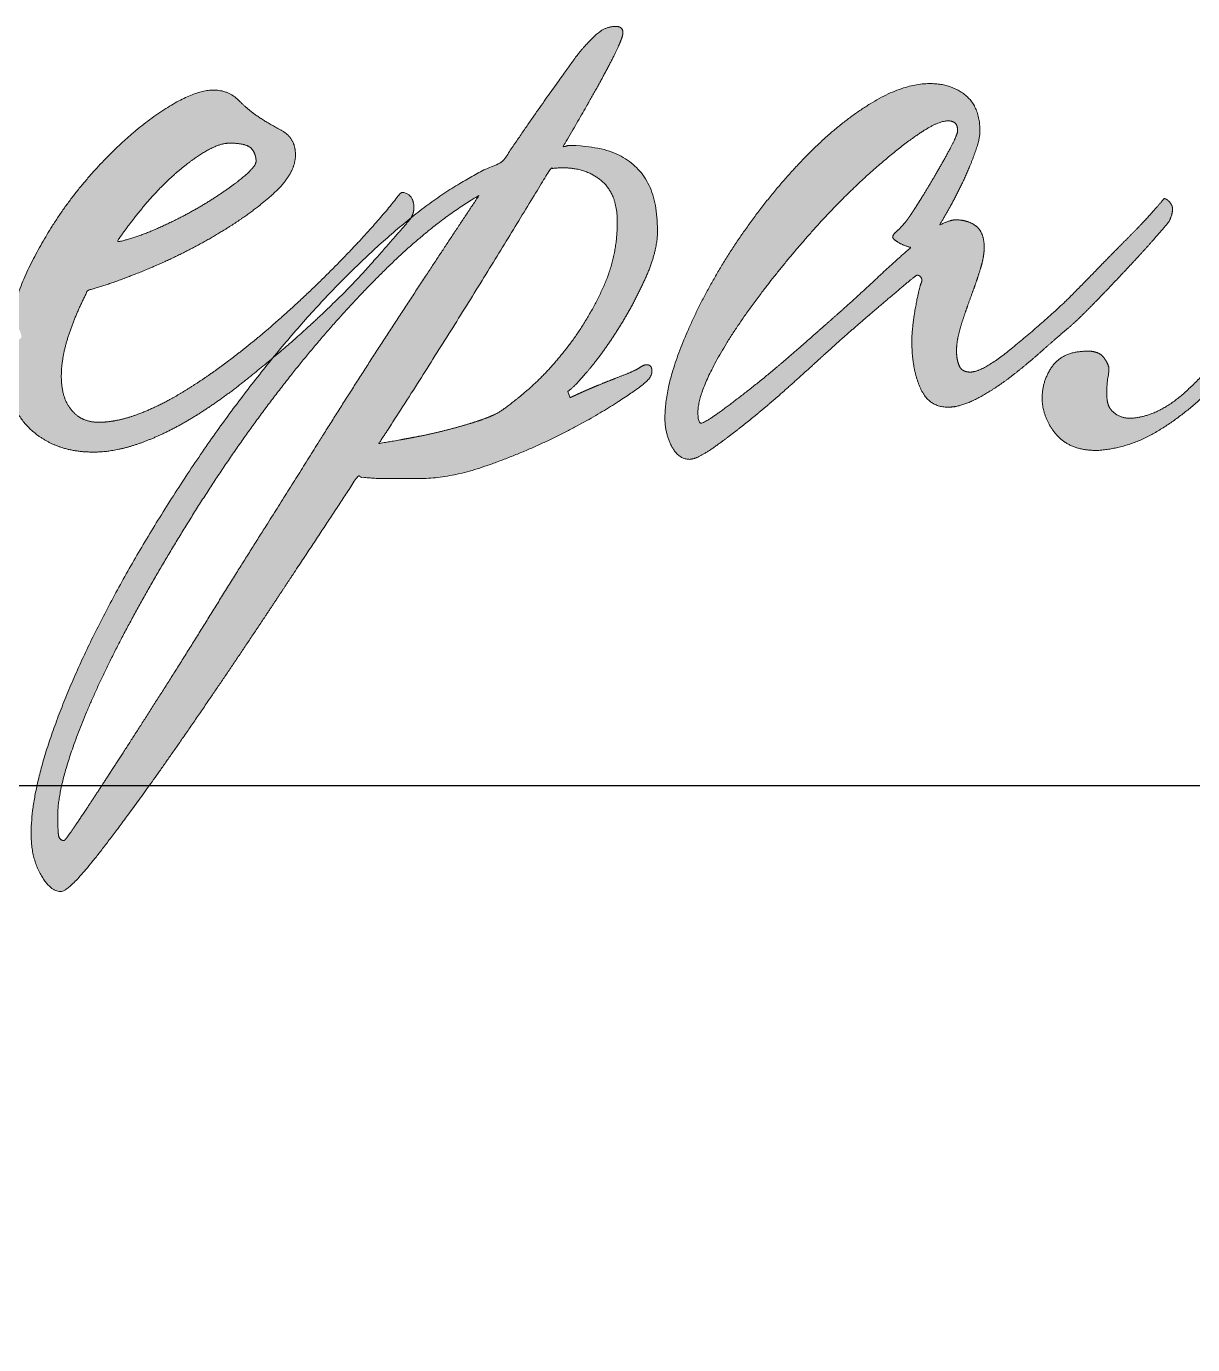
# Model space of a CAD drawing. Header units: metres. Extents: x -1525 to -1043, y -1331 to -1144.
# Drawn here: x -1388.415 to -1387.906, y -1262.051 to -1261.476 of the extents above; entities that cross this region are included whole.
import ezdxf

# ---------------------------------------------------------------- set-up
doc = ezdxf.new("R2010")
doc.units = ezdxf.units.M
doc.header["$MEASUREMENT"] = 0
doc.layers.add('ELPROJECT', color=7, linetype='Continuous')

# ---------------------------------------------------------------- blocks, each defined once
blk = doc.blocks.new('*U81')
at = {"linetype": 'Continuous', "lineweight": 0}
h = blk.add_hatch(color=5, dxfattribs=at)
edge = h.paths.add_edge_path()
edge.add_line((-0.18719, -0.20035), (-0.16948, -0.20035))
edge.add_spline(control_points=[(-0.16948, -0.20035), (-0.16465, -0.19362), (-0.15935, -0.18602), (-0.14325, -0.16295), (-0.12518, -0.1357), (-0.1071, -0.10846), (-0.0912, -0.0842)], knot_values=[0, 0, 0, 0.141373, 0.141373, 0.570687, 0.570687, 1, 1, 1], degree=2, periodic=0)
edge.add_spline(control_points=[(-0.0912, -0.0842), (-0.08603, -0.08499), (-0.07968, -0.08499)], knot_values=[0, 0, 0, 1, 1, 1], degree=2, periodic=0)
edge.add_line((-0.07968, -0.08499), (-0.06855, -0.08499))
edge.add_spline(control_points=[(-0.06855, -0.08499), (-0.05663, -0.08499), (-0.04252, -0.08002), (-0.02842, -0.07505), (-0.0161, -0.06888), (-0.00378, -0.06271), (0.00516, -0.05695), (0.0141, -0.05118), (0.0157, -0.04959)], knot_values=[0, 0, 0, 0.25, 0.25, 0.5, 0.5, 0.75, 0.75, 1, 1, 1], degree=2, periodic=0)
edge.add_spline(control_points=[(0.0157, -0.04959), (0.01887, -0.0472), (0.01887, -0.04481), (0.01887, -0.04242), (0.01689, -0.04242), (0.01569, -0.04242), (0.0141, -0.04362)], knot_values=[0, 0, 0, 0.333333, 0.333333, 0.666667, 0.666667, 1, 1, 1], degree=2, periodic=0)
edge.add_spline(control_points=[(0.0141, -0.04362), (0.01211, -0.04481), (0.00853, -0.0462), (0.00495, -0.0476), (0.00097, -0.04919), (-0.00301, -0.05078), (-0.00659, -0.05237), (-0.01017, -0.05396), (-0.01176, -0.05476)], knot_values=[0, 0, 0, 0.25, 0.25, 0.5, 0.5, 0.75, 0.75, 1, 1, 1], degree=2, periodic=0)
edge.add_line((-0.01176, -0.05476), (-0.01256, -0.05237))
edge.add_spline(control_points=[(-0.01256, -0.05237), (-0.01056, -0.05118), (-0.00499, -0.04461), (0.00057, -0.03805), (0.00634, -0.0289), (0.01211, -0.01975), (0.01655, -0.00981), (0.02098, 0.00014), (0.02098, 0.00809)], knot_values=[0, 0, 0, 0.25, 0.25, 0.5, 0.5, 0.75, 0.75, 1, 1, 1], degree=2, periodic=0)
edge.add_spline(control_points=[(0.02098, 0.00809), (0.02098, 0.03952), (-0.01202, 0.03952), (-0.01281, 0.03952), (-0.01321, 0.03932), (-0.01361, 0.03912), (-0.01441, 0.03912)], knot_values=[0, 0, 0, 0.333333, 0.333333, 0.666667, 0.666667, 1, 1, 1], degree=2, periodic=0)
edge.add_spline(control_points=[(-0.01441, 0.03912), (-0.004, 0.05661), (0.00201, 0.06794), (0.00802, 0.07927), (0.00802, 0.08165), (0.00802, 0.08406), (0.00524, 0.08406), (0.00126, 0.08406), (-0.00232, 0.08068), (-0.0059, 0.0773), (-0.00908, 0.07332), (-0.01107, 0.07054), (-0.01863, 0.06), (-0.02619, 0.04946), (-0.03693, 0.03355)], knot_values=[0, 0, 0, 0.142857, 0.142857, 0.285714, 0.285714, 0.428571, 0.428571, 0.571429, 0.571429, 0.714286, 0.714286, 0.857143, 0.857143, 1, 1, 1], degree=2, periodic=0)
edge.add_spline(control_points=[(-0.03693, 0.03355), (-0.05352, 0.02664), (-0.07114, 0.01254)], knot_values=[0, 0, 0, 1, 1, 1], degree=2, periodic=0)
edge.add_line((-0.07114, 0.01254), (-0.07142, 0.01207))
edge.add_spline(control_points=[(-0.07142, 0.01207), (-0.0762, 0.0065), (-0.08694, -0.00563), (-0.09768, -0.01777), (-0.11558, -0.03368), (-0.1192, -0.03682), (-0.12287, -0.0399)], knot_values=[0, 0, 0, 0.417557, 0.417557, 0.835113, 0.835113, 1, 1, 1], degree=2, periodic=0)
edge.add_spline(control_points=[(-0.12287, -0.0399), (-0.13889, -0.05948), (-0.15351, -0.08141), (-0.17102, -0.10766), (-0.18435, -0.13292), (-0.19768, -0.15818), (-0.20544, -0.18046), (-0.2092, -0.19124), (-0.21113, -0.20035)], knot_values=[0, 0, 0, 0.251666, 0.251666, 0.552886, 0.552886, 0.854105, 0.854105, 1, 1, 1], degree=2, periodic=0)
edge.add_line((-0.21113, -0.20035), (-0.20192, -0.20035))
edge.add_spline(control_points=[(-0.20192, -0.20035), (-0.20025, -0.19264), (-0.19649, -0.18247), (-0.18973, -0.16417), (-0.17781, -0.14169), (-0.16588, -0.11922), (-0.15037, -0.09475), (-0.13487, -0.07028), (-0.11738, -0.04801), (-0.09988, -0.02573), (-0.08139, -0.00743), (-0.06291, 0.01087), (-0.04581, 0.02082)], knot_values=[0, 0, 0, 0.100007, 0.100007, 0.280006, 0.280006, 0.460004, 0.460004, 0.640003, 0.640003, 0.820001, 0.820001, 1, 1, 1], degree=2, periodic=0)
edge.add_spline(control_points=[(-0.04581, 0.02082), (-0.05933, 0.00053), (-0.07483, -0.02314), (-0.09034, -0.04681), (-0.10505, -0.07028), (-0.11499, -0.0862), (-0.12592, -0.1035), (-0.13685, -0.12081), (-0.14719, -0.13752), (-0.15753, -0.15423), (-0.16707, -0.16914), (-0.17661, -0.18406), (-0.18397, -0.1954), (-0.18565, -0.198), (-0.18719, -0.20035)], knot_values=[0, 0, 0, 0.160543, 0.160543, 0.321085, 0.321085, 0.481628, 0.481628, 0.642171, 0.642171, 0.802713, 0.802713, 0.963256, 0.963256, 1, 1, 1], degree=2, periodic=0)
edge = h.paths.add_edge_path(flags=16)
edge.add_spline(control_points=[(-0.08318, -0.07186), (-0.08199, -0.06987), (-0.081, -0.06848), (-0.08, -0.06709), (-0.07881, -0.0651), (-0.0629, -0.04043), (-0.04738, -0.01537), (-0.03187, 0.00969), (-0.01914, 0.03078)], knot_values=[0, 0, 0, 0.25, 0.25, 0.5, 0.5, 0.75, 0.75, 1, 1, 1], degree=2, periodic=0)
edge.add_spline(control_points=[(-0.01914, 0.03078), (-0.01755, 0.03118), (-0.01437, 0.03118), (-0.00562, 0.03118), (0.00015, 0.0262), (0.00591, 0.02123), (0.00591, 0.01089)], knot_values=[0, 0, 0, 0.333333, 0.333333, 0.666667, 0.666667, 1, 1, 1], degree=2, periodic=0)
edge.add_spline(control_points=[(0.00591, 0.01089), (0.00591, -0.00224), (0.00035, -0.01418), (-0.00522, -0.02611), (-0.01258, -0.03566), (-0.01994, -0.04521), (-0.0273, -0.05157), (-0.03466, -0.05794), (-0.03863, -0.06032), (-0.04142, -0.06192), (-0.04699, -0.06371), (-0.05256, -0.0655), (-0.05892, -0.06709), (-0.06528, -0.06868), (-0.07185, -0.06987), (-0.07841, -0.07107), (-0.08318, -0.07186)], knot_values=[0, 0, 0, 0.125, 0.125, 0.25, 0.25, 0.375, 0.375, 0.5, 0.5, 0.625, 0.625, 0.75, 0.75, 0.875, 0.875, 1, 1, 1], degree=2, periodic=0)
h = blk.add_hatch(color=5, dxfattribs=at)
edge = h.paths.add_edge_path()
edge.add_spline(control_points=[(-0.07114, 0.01254), (-0.06951, 0.0155), (-0.07043, 0.01863), (-0.07142, 0.02202), (-0.075, 0.02202)], knot_values=[0, 0, 0, 0.480917, 0.480917, 1, 1, 1], degree=2, periodic=0)
edge.add_spline(control_points=[(-0.075, 0.02202), (-0.08177, 0.01287), (-0.09509, -0.00106), (-0.10842, -0.01498), (-0.12394, -0.02851), (-0.13229, -0.03567), (-0.14084, -0.04203), (-0.1494, -0.0484), (-0.15775, -0.05337), (-0.16611, -0.05835), (-0.17386, -0.06113), (-0.18162, -0.06392), (-0.18799, -0.06392), (-0.19435, -0.06392), (-0.19813, -0.05934), (-0.20191, -0.05476), (-0.20191, -0.0468), (-0.20191, -0.03964), (-0.19913, -0.03128), (-0.19634, -0.02292), (-0.19197, -0.01457)], knot_values=[0, 0, 0, 0.1, 0.1, 0.2, 0.2, 0.3, 0.3, 0.4, 0.4, 0.5, 0.5, 0.6, 0.6, 0.7, 0.7, 0.8, 0.8, 0.9, 0.9, 1, 1, 1], degree=2, periodic=0)
edge.add_spline(control_points=[(-0.19197, -0.01457), (-0.18282, -0.01218), (-0.16949, -0.00661), (-0.15616, -0.00104), (-0.14403, 0.00613), (-0.13189, 0.01329), (-0.12314, 0.02105), (-0.11439, 0.02881), (-0.11439, 0.03598), (-0.11439, 0.04235), (-0.11956, 0.04513), (-0.12473, 0.04792), (-0.12831, 0.0503), (-0.13189, 0.05269), (-0.13567, 0.05647), (-0.13945, 0.06025), (-0.14502, 0.06025), (-0.15298, 0.06025), (-0.16591, 0.0513), (-0.17884, 0.04235), (-0.19157, 0.02782), (-0.2043, 0.01329), (-0.21345, -0.00502), (-0.219, -0.01613), (-0.22119, -0.02724)], knot_values=[0, 0, 0, 0.086156, 0.086156, 0.172312, 0.172312, 0.258468, 0.258468, 0.344624, 0.344624, 0.430779, 0.430779, 0.516935, 0.516935, 0.603091, 0.603091, 0.689247, 0.689247, 0.775403, 0.775403, 0.861559, 0.861559, 0.947715, 0.947715, 1, 1, 1], degree=2, periodic=0)
edge.add_line((-0.22119, -0.02724), (-0.22073, -0.02733))
edge.add_spline(control_points=[(-0.22073, -0.02733), (-0.21755, -0.02733), (-0.21675, -0.03211)], knot_values=[0, 0, 0, 1, 1, 1], degree=2, periodic=0)
edge.add_line((-0.21675, -0.03211), (-0.22113, -0.03648))
edge.add_spline(control_points=[(-0.22113, -0.03648), (-0.22179, -0.03715), (-0.2225, -0.03783)], knot_values=[0, 0, 0, 1, 1, 1], degree=2, periodic=0)
edge.add_spline(control_points=[(-0.2225, -0.03783), (-0.2226, -0.03973), (-0.2226, -0.04164), (-0.2226, -0.05796), (-0.21345, -0.06651), (-0.2043, -0.07507), (-0.18997, -0.07507), (-0.18162, -0.07507), (-0.17227, -0.07168), (-0.16293, -0.0683), (-0.15338, -0.06253), (-0.14383, -0.05675), (-0.13428, -0.0492), (-0.1285, -0.04462), (-0.12287, -0.0399)], knot_values=[0, 0, 0, 0.018213, 0.018213, 0.193372, 0.193372, 0.368531, 0.368531, 0.54369, 0.54369, 0.718849, 0.718849, 0.894009, 0.894009, 1, 1, 1], degree=2, periodic=0)
edge.add_spline(control_points=[(-0.12287, -0.0399), (-0.11972, -0.03605), (-0.11651, -0.03229), (-0.09701, -0.00941), (-0.07653, 0.00809), (-0.07382, 0.0104), (-0.07114, 0.01254)], knot_values=[0, 0, 0, 0.126896, 0.126896, 0.89826, 0.89826, 1, 1, 1], degree=2, periodic=0)
edge = h.paths.add_edge_path(flags=16)
edge.add_spline(control_points=[(-0.18123, 0.00341), (-0.17605, 0.01097), (-0.17029, 0.01774), (-0.16452, 0.0245), (-0.15875, 0.02947), (-0.15298, 0.03444), (-0.14781, 0.03743), (-0.14263, 0.04041), (-0.13905, 0.04041), (-0.13269, 0.04041), (-0.1309, 0.03842), (-0.12911, 0.03643), (-0.12911, 0.03365)], knot_values=[0, 0, 0, 0.166667, 0.166667, 0.333333, 0.333333, 0.5, 0.5, 0.666667, 0.666667, 0.833333, 0.833333, 1, 1, 1], degree=2, periodic=0)
edge.add_spline(control_points=[(-0.12911, 0.03365), (-0.12911, 0.03166), (-0.13448, 0.02728), (-0.13985, 0.02291), (-0.14761, 0.01813), (-0.15537, 0.01336), (-0.16452, 0.00918), (-0.17367, 0.00501), (-0.18123, 0.00341)], knot_values=[0, 0, 0, 0.25, 0.25, 0.5, 0.5, 0.75, 0.75, 1, 1, 1], degree=2, periodic=0)
h = blk.add_hatch(color=5, dxfattribs=at)
edge = h.paths.add_edge_path()
edge.add_spline(control_points=[(0.21029, 0.01969), (0.2087, 0.01771), (0.20512, 0.01373), (0.20154, 0.00975), (0.19637, 0.00458), (0.1912, -0.0006), (0.18523, -0.00676), (0.17926, -0.01293), (0.17329, -0.0189), (0.16216, -0.02924), (0.15221, -0.0372), (0.14226, -0.04516), (0.13789, -0.04516), (0.1347, -0.04516), (0.13371, -0.04277), (0.13271, -0.04038), (0.13271, -0.0372), (0.13271, -0.03322), (0.13431, -0.02805), (0.1359, -0.02288), (0.13789, -0.01751), (0.13988, -0.01214), (0.14147, -0.00716), (0.14306, -0.00219), (0.14306, 0.00139), (0.14306, 0.00697), (0.14007, 0.00935), (0.13709, 0.01174), (0.13232, 0.01174), (0.13033, 0.01174), (0.12635, 0.00975)], knot_values=[0, 0, 0, 0.066667, 0.066667, 0.133333, 0.133333, 0.2, 0.2, 0.266667, 0.266667, 0.333333, 0.333333, 0.4, 0.4, 0.466667, 0.466667, 0.533333, 0.533333, 0.6, 0.6, 0.666667, 0.666667, 0.733333, 0.733333, 0.8, 0.8, 0.866667, 0.866667, 0.933333, 0.933333, 1, 1, 1], degree=2, periodic=0)
edge.add_spline(control_points=[(0.12635, 0.00975), (0.12874, 0.01373), (0.13152, 0.0189), (0.13431, 0.02407), (0.13649, 0.02905), (0.13868, 0.03402), (0.14007, 0.0382), (0.14147, 0.04237), (0.14147, 0.04476), (0.14147, 0.05391), (0.1361, 0.05829), (0.13073, 0.06267), (0.12277, 0.06267), (0.11322, 0.06267), (0.10208, 0.0561), (0.09094, 0.04954), (0.08, 0.03899), (0.06906, 0.02845), (0.05892, 0.01512), (0.04877, 0.00179), (0.04101, -0.01214), (0.03326, -0.02606), (0.02848, -0.03919), (0.02371, -0.05232), (0.02371, -0.06226), (0.02371, -0.06823), (0.0263, -0.07301), (0.02888, -0.07778), (0.03286, -0.07778), (0.03564, -0.07778), (0.04161, -0.0736), (0.04758, -0.06943), (0.05474, -0.06366), (0.0619, -0.05789), (0.06926, -0.05133), (0.07662, -0.04476), (0.08179, -0.03999), (0.08696, -0.03521), (0.09313, -0.02984), (0.0993, -0.02447), (0.10467, -0.01989), (0.11004, -0.01532), (0.11382, -0.01214), (0.1176, -0.00895), (0.11799, -0.00895), (0.11879, -0.00895), (0.11939, -0.00975), (0.11999, -0.01054), (0.11959, -0.01173)], knot_values=[0, 0, 0, 0.041667, 0.041667, 0.083333, 0.083333, 0.125, 0.125, 0.166667, 0.166667, 0.208333, 0.208333, 0.25, 0.25, 0.291667, 0.291667, 0.333333, 0.333333, 0.375, 0.375, 0.416667, 0.416667, 0.458333, 0.458333, 0.5, 0.5, 0.541667, 0.541667, 0.583333, 0.583333, 0.625, 0.625, 0.666667, 0.666667, 0.708333, 0.708333, 0.75, 0.75, 0.791667, 0.791667, 0.833333, 0.833333, 0.875, 0.875, 0.916667, 0.916667, 0.958333, 0.958333, 1, 1, 1], degree=2, periodic=0)
edge.add_spline(control_points=[(0.11959, -0.01173), (0.11879, -0.01333), (0.1174, -0.02089), (0.11601, -0.02845), (0.11601, -0.03362), (0.11601, -0.04396), (0.11919, -0.05113), (0.12237, -0.05829), (0.12953, -0.05829), (0.13431, -0.05829), (0.14067, -0.0549), (0.14704, -0.05152), (0.1532, -0.04675), (0.15937, -0.04197), (0.16514, -0.0368), (0.17091, -0.03163), (0.17528, -0.02805), (0.17926, -0.02447), (0.18523, -0.0183), (0.1912, -0.01214), (0.19697, -0.00597), (0.20274, 0.0002), (0.20711, 0.00517), (0.21149, 0.01015), (0.21228, 0.01134)], knot_values=[0, 0, 0, 0.083333, 0.083333, 0.166667, 0.166667, 0.25, 0.25, 0.333333, 0.333333, 0.416667, 0.416667, 0.5, 0.5, 0.583333, 0.583333, 0.666667, 0.666667, 0.75, 0.75, 0.833333, 0.833333, 0.916667, 0.916667, 1, 1, 1], degree=2, periodic=0)
edge.add_spline(control_points=[(0.21228, 0.01134), (0.21427, 0.01572), (0.21288, 0.0177), (0.21149, 0.01969), (0.21029, 0.01969)], knot_values=[0, 0, 0, 0.5, 0.5, 1, 1, 1], degree=2, periodic=0)
edge = h.paths.add_edge_path(flags=16)
edge.add_spline(control_points=[(0.11362, 0.01094), (0.11203, 0.00895), (0.11044, 0.00756), (0.10884, 0.00617), (0.10884, 0.00537), (0.10884, 0.00458), (0.11083, 0.00338), (0.11282, 0.00219), (0.11561, 0.00139)], knot_values=[0, 0, 0, 0.25, 0.25, 0.5, 0.5, 0.75, 0.75, 1, 1, 1], degree=2, periodic=0)
edge.add_spline(control_points=[(0.11561, 0.00139), (0.10964, -0.00378), (0.10288, -0.01014), (0.09611, -0.01651), (0.08895, -0.02287), (0.08219, -0.02884), (0.07384, -0.0362), (0.06548, -0.04356), (0.05772, -0.04973), (0.04996, -0.05589), (0.0442, -0.06007), (0.03843, -0.06425), (0.03724, -0.06425), (0.03604, -0.06425), (0.03604, -0.06027), (0.03604, -0.05391), (0.04241, -0.04197), (0.04877, -0.03003), (0.06031, -0.01491), (0.06906, -0.00338), (0.0794, 0.00816), (0.08975, 0.01969), (0.09969, 0.02865), (0.10964, 0.0376), (0.1176, 0.04317), (0.12555, 0.04874), (0.12953, 0.04874), (0.13311, 0.04874), (0.13311, 0.04516)], knot_values=[0, 0, 0, 0.071429, 0.071429, 0.142857, 0.142857, 0.214286, 0.214286, 0.285714, 0.285714, 0.357143, 0.357143, 0.428571, 0.428571, 0.5, 0.5, 0.571429, 0.571429, 0.642857, 0.642857, 0.714286, 0.714286, 0.785714, 0.785714, 0.857143, 0.857143, 0.928571, 0.928571, 1, 1, 1], degree=2, periodic=0)
edge.add_spline(control_points=[(0.13311, 0.04516), (0.13311, 0.04357), (0.13033, 0.03839), (0.12754, 0.03322), (0.12416, 0.02746), (0.12078, 0.02169), (0.1176, 0.01671), (0.11441, 0.01174), (0.11362, 0.01094)], knot_values=[0, 0, 0, 0.25, 0.25, 0.5, 0.5, 0.75, 0.75, 1, 1, 1], degree=2, periodic=0)
h = blk.add_hatch(color=5, dxfattribs=at)
edge = h.paths.add_edge_path()
edge.add_line((0.18967, -0.04494), (0.18967, -0.04335))
edge.add_spline(control_points=[(0.18967, -0.04335), (0.18808, -0.03898), (0.18549, -0.03799), (0.18291, -0.037), (0.18012, -0.0374), (0.17176, -0.0378), (0.16798, -0.04377), (0.1642, -0.04975), (0.1648, -0.05653), (0.1654, -0.06331), (0.17037, -0.06889), (0.17535, -0.07447), (0.18529, -0.07447), (0.19723, -0.07366), (0.20757, -0.06744), (0.21791, -0.06122), (0.22706, -0.05227), (0.23621, -0.04331), (0.24377, -0.03257), (0.25133, -0.02183), (0.25793, -0.01189), (0.26452, -0.00194), (0.2697, 0.00622), (0.27488, 0.01437), (0.27925, 0.01835)], knot_values=[0, 0, 0, 0.083333, 0.083333, 0.166667, 0.166667, 0.25, 0.25, 0.333333, 0.333333, 0.416667, 0.416667, 0.5, 0.5, 0.583333, 0.583333, 0.666667, 0.666667, 0.75, 0.75, 0.833333, 0.833333, 0.916667, 0.916667, 1, 1, 1], degree=2, periodic=0)
edge.add_spline(control_points=[(0.27925, 0.01835), (0.27805, 0.01636), (0.27288, 0.00761), (0.26771, -0.00114), (0.26232, -0.01268), (0.25693, -0.02422), (0.25294, -0.03715), (0.24894, -0.05008), (0.24974, -0.06082)], knot_values=[0, 0, 0, 0.25, 0.25, 0.5, 0.5, 0.75, 0.75, 1, 1, 1], degree=2, periodic=0)
edge.add_spline(control_points=[(0.24974, -0.06082), (0.24934, -0.07085), (0.25314, -0.07345), (0.25693, -0.07606), (0.26372, -0.07407), (0.27209, -0.07165), (0.28084, -0.06524), (0.28959, -0.05883), (0.29795, -0.05088), (0.30631, -0.04292), (0.31366, -0.03476), (0.32102, -0.02661), (0.32659, -0.02064)], knot_values=[0, 0, 0, 0.166667, 0.166667, 0.333333, 0.333333, 0.5, 0.5, 0.666667, 0.666667, 0.833333, 0.833333, 1, 1, 1], degree=2, periodic=0)
edge.add_spline(control_points=[(0.32659, -0.02064), (0.32778, -0.01746), (0.32619, -0.01666), (0.32461, -0.01586), (0.32341, -0.01626)], knot_values=[0, 0, 0, 0.5, 0.5, 1, 1, 1], degree=2, periodic=0)
edge.add_spline(control_points=[(0.32341, -0.01626), (0.32063, -0.01905), (0.31366, -0.02581), (0.3067, -0.03257), (0.29894, -0.03973), (0.29118, -0.04689), (0.28343, -0.05286), (0.27567, -0.05883), (0.27129, -0.06002)], knot_values=[0, 0, 0, 0.25, 0.25, 0.5, 0.5, 0.75, 0.75, 1, 1, 1], degree=2, periodic=0)
edge.add_spline(control_points=[(0.27129, -0.06002), (0.26572, -0.05923), (0.26692, -0.05485)], knot_values=[0, 0, 0, 1, 1, 1], degree=2, periodic=0)
edge.add_spline(control_points=[(0.26692, -0.05485), (0.26811, -0.04053), (0.27607, -0.02621), (0.28403, -0.01189), (0.29377, 0.00124), (0.30352, 0.01437), (0.31207, 0.02531), (0.32063, 0.03625), (0.32301, 0.04381), (0.3254, 0.04978), (0.32341, 0.05157), (0.32142, 0.05336), (0.31744, 0.05376), (0.31187, 0.05416), (0.3075, 0.05435), (0.30312, 0.05455), (0.29855, 0.05276), (0.29397, 0.05097), (0.2888, 0.0458), (0.28363, 0.04063), (0.27726, 0.03068)], knot_values=[0, 0, 0, 0.1, 0.1, 0.2, 0.2, 0.3, 0.3, 0.4, 0.4, 0.5, 0.5, 0.6, 0.6, 0.7, 0.7, 0.8, 0.8, 0.9, 0.9, 1, 1, 1], degree=2, periodic=0)
edge.add_spline(control_points=[(0.27726, 0.03068), (0.26771, 0.01556), (0.25753, -0.00075), (0.24735, -0.01706), (0.2374, -0.03078), (0.22746, -0.04451), (0.21751, -0.05326), (0.20757, -0.06202), (0.19762, -0.06241), (0.19325, -0.06241), (0.19046, -0.05923), (0.18768, -0.05606), (0.18967, -0.04494)], knot_values=[0, 0, 0, 0.166667, 0.166667, 0.333333, 0.333333, 0.5, 0.5, 0.666667, 0.666667, 0.833333, 0.833333, 1, 1, 1], degree=2, periodic=0)
h = blk.add_hatch(color=5, dxfattribs=at)
edge = h.paths.add_edge_path()
edge.add_line((-0.20192, -0.20035), (-0.21113, -0.20035))
edge.add_spline(control_points=[(-0.21113, -0.20035), (-0.2132, -0.21005), (-0.2132, -0.21785), (-0.2132, -0.2266), (-0.20962, -0.23296), (-0.20604, -0.23933), (-0.20207, -0.23933), (-0.19889, -0.23933), (-0.18717, -0.22421), (-0.17931, -0.21407), (-0.16948, -0.20035)], knot_values=[0, 0, 0, 0.123175, 0.123175, 0.362046, 0.362046, 0.600918, 0.600918, 0.839789, 0.839789, 1, 1, 1], degree=2, periodic=0)
edge.add_line((-0.16948, -0.20035), (-0.18719, -0.20035))
edge.add_spline(control_points=[(-0.18719, -0.20035), (-0.19237, -0.20829), (-0.19589, -0.21351), (-0.20047, -0.22027), (-0.20086, -0.22027), (-0.20285, -0.22027), (-0.20305, -0.21748), (-0.20325, -0.2147), (-0.20325, -0.21112), (-0.20325, -0.20652), (-0.20192, -0.20035)], knot_values=[0, 0, 0, 0.182925, 0.182925, 0.420144, 0.420144, 0.657362, 0.657362, 0.89458, 0.89458, 1, 1, 1], degree=2, periodic=0)
at = {"color": 5, "linetype": 'Continuous', "lineweight": 0, "flags": 128}
for points in [[(0.18967, -0.04335), (0.18967, -0.04494)], [(-0.01256, -0.05237), (-0.01176, -0.05476)]]:
    blk.add_lwpolyline(points, dxfattribs=at)
at = {"color": 5, "linetype": 'Continuous', "lineweight": 0}
for points, knots in [([(-0.01176, -0.05476), (-0.01017, -0.05396), (-0.00659, -0.05237), (-0.00301, -0.05078), (0.00097, -0.04919), (0.00495, -0.0476), (0.00853, -0.0462), (0.01211, -0.04481), (0.0141, -0.04362), (0.01569, -0.04242), (0.01689, -0.04242), (0.01887, -0.04242), (0.01887, -0.04481), (0.01887, -0.0472), (0.0157, -0.04959), (0.0141, -0.05118), (0.00516, -0.05695), (-0.00378, -0.06271), (-0.0161, -0.06888), (-0.02842, -0.07505), (-0.04252, -0.08002), (-0.05663, -0.08499), (-0.06855, -0.08499), (-0.07332, -0.08499), (-0.07968, -0.08499), (-0.08603, -0.08499), (-0.0912, -0.0842), (-0.1071, -0.10846), (-0.12518, -0.1357), (-0.14325, -0.16295), (-0.15935, -0.18602), (-0.17545, -0.20909), (-0.18717, -0.22421), (-0.19889, -0.23933), (-0.20207, -0.23933), (-0.20604, -0.23933), (-0.20962, -0.23296), (-0.2132, -0.2266), (-0.2132, -0.21785), (-0.2132, -0.20273), (-0.20544, -0.18046), (-0.19768, -0.15818), (-0.18435, -0.13292), (-0.17102, -0.10766), (-0.15351, -0.08141), (-0.13601, -0.05516), (-0.11651, -0.03229), (-0.09701, -0.00941), (-0.07653, 0.00809), (-0.05604, 0.02559), (-0.03693, 0.03355), (-0.02619, 0.04946), (-0.01863, 0.06), (-0.01107, 0.07054), (-0.00908, 0.07332), (-0.0059, 0.0773), (-0.00232, 0.08068), (0.00126, 0.08406), (0.00524, 0.08406), (0.00802, 0.08406), (0.00802, 0.08165), (0.00802, 0.07927), (0.00201, 0.06794), (-0.004, 0.05661), (-0.01441, 0.03912), (-0.01361, 0.03912), (-0.01321, 0.03932), (-0.01281, 0.03952), (-0.01202, 0.03952), (0.02098, 0.03952), (0.02098, 0.00809)], [0, 0, 0, 0.028571, 0.028571, 0.057143, 0.057143, 0.085714, 0.085714, 0.114286, 0.114286, 0.142857, 0.142857, 0.171429, 0.171429, 0.2, 0.2, 0.228571, 0.228571, 0.257143, 0.257143, 0.285714, 0.285714, 0.314286, 0.314286, 0.342857, 0.342857, 0.371429, 0.371429, 0.4, 0.4, 0.428571, 0.428571, 0.457143, 0.457143, 0.485714, 0.485714, 0.514286, 0.514286, 0.542857, 0.542857, 0.571429, 0.571429, 0.6, 0.6, 0.628571, 0.628571, 0.657143, 0.657143, 0.685714, 0.685714, 0.714286, 0.714286, 0.742857, 0.742857, 0.771429, 0.771429, 0.8, 0.8, 0.828571, 0.828571, 0.857143, 0.857143, 0.885714, 0.885714, 0.914286, 0.914286, 0.942857, 0.942857, 0.971429, 0.971429, 1, 1, 1]), ([(-0.07142, 0.01207), (-0.0762, 0.0065), (-0.08694, -0.00563), (-0.09768, -0.01777), (-0.11558, -0.03368), (-0.12473, -0.04164), (-0.13428, -0.0492), (-0.14383, -0.05675), (-0.15338, -0.06253), (-0.16293, -0.0683), (-0.17227, -0.07168), (-0.18162, -0.07507), (-0.18997, -0.07507), (-0.2043, -0.07507), (-0.21345, -0.06651), (-0.2226, -0.05796), (-0.2226, -0.04164), (-0.2226, -0.02333), (-0.21345, -0.00502), (-0.2043, 0.01329), (-0.19157, 0.02782), (-0.17884, 0.04235), (-0.16591, 0.0513), (-0.15298, 0.06025), (-0.14502, 0.06025), (-0.13945, 0.06025), (-0.13567, 0.05647), (-0.13189, 0.05269), (-0.12831, 0.0503), (-0.12473, 0.04792), (-0.11956, 0.04513), (-0.11439, 0.04235), (-0.11439, 0.03598), (-0.11439, 0.02881), (-0.12314, 0.02105), (-0.13189, 0.01329), (-0.14403, 0.00613), (-0.15616, -0.00104), (-0.16949, -0.00661), (-0.18282, -0.01218), (-0.19197, -0.01457), (-0.19634, -0.02292), (-0.19913, -0.03128), (-0.20191, -0.03964), (-0.20191, -0.0468), (-0.20191, -0.05476), (-0.19813, -0.05934), (-0.19435, -0.06392), (-0.18799, -0.06392), (-0.18162, -0.06392), (-0.17386, -0.06113), (-0.16611, -0.05835), (-0.15775, -0.05337), (-0.1494, -0.0484), (-0.14084, -0.04203), (-0.13229, -0.03567), (-0.12394, -0.02851), (-0.10842, -0.01498), (-0.09509, -0.00106), (-0.08177, 0.01287), (-0.075, 0.02202), (-0.07142, 0.02202), (-0.07043, 0.01863), (-0.06943, 0.01525), (-0.07142, 0.01207)], [0, 0, 0, 0.03125, 0.03125, 0.0625, 0.0625, 0.09375, 0.09375, 0.125, 0.125, 0.15625, 0.15625, 0.1875, 0.1875, 0.21875, 0.21875, 0.25, 0.25, 0.28125, 0.28125, 0.3125, 0.3125, 0.34375, 0.34375, 0.375, 0.375, 0.40625, 0.40625, 0.4375, 0.4375, 0.46875, 0.46875, 0.5, 0.5, 0.53125, 0.53125, 0.5625, 0.5625, 0.59375, 0.59375, 0.625, 0.625, 0.65625, 0.65625, 0.6875, 0.6875, 0.71875, 0.71875, 0.75, 0.75, 0.78125, 0.78125, 0.8125, 0.8125, 0.84375, 0.84375, 0.875, 0.875, 0.90625, 0.90625, 0.9375, 0.9375, 0.96875, 0.96875, 1, 1, 1]), ([(0.21228, 0.01134), (0.21149, 0.01015), (0.20711, 0.00517), (0.20274, 0.0002), (0.19697, -0.00597), (0.1912, -0.01214), (0.18523, -0.0183), (0.17926, -0.02447), (0.17528, -0.02805), (0.17091, -0.03163), (0.16514, -0.0368), (0.15937, -0.04197), (0.1532, -0.04675), (0.14704, -0.05152), (0.14067, -0.0549), (0.13431, -0.05829), (0.12953, -0.05829), (0.12237, -0.05829), (0.11919, -0.05113), (0.11601, -0.04396), (0.11601, -0.03362), (0.11601, -0.02845), (0.1174, -0.02089), (0.11879, -0.01333), (0.11959, -0.01173), (0.11999, -0.01054), (0.11939, -0.00975), (0.11879, -0.00895), (0.11799, -0.00895), (0.1176, -0.00895), (0.11382, -0.01214), (0.11004, -0.01532), (0.10467, -0.01989), (0.0993, -0.02447), (0.09313, -0.02984), (0.08696, -0.03521), (0.08179, -0.03999), (0.07662, -0.04476), (0.06926, -0.05133), (0.0619, -0.05789), (0.05474, -0.06366), (0.04758, -0.06943), (0.04161, -0.0736), (0.03564, -0.07778), (0.03286, -0.07778), (0.02888, -0.07778), (0.0263, -0.07301), (0.02371, -0.06823), (0.02371, -0.06226), (0.02371, -0.05232), (0.02848, -0.03919), (0.03326, -0.02606), (0.04101, -0.01214), (0.04877, 0.00179), (0.05892, 0.01512), (0.06906, 0.02845), (0.08, 0.03899), (0.09094, 0.04954), (0.10208, 0.0561), (0.11322, 0.06267), (0.12277, 0.06267), (0.13073, 0.06267), (0.1361, 0.05829), (0.14147, 0.05391), (0.14147, 0.04476), (0.14147, 0.04237), (0.14007, 0.0382), (0.13868, 0.03402), (0.13649, 0.02905), (0.13431, 0.02407), (0.13152, 0.0189), (0.12874, 0.01373), (0.12635, 0.00975), (0.13033, 0.01174), (0.13232, 0.01174), (0.13709, 0.01174), (0.14007, 0.00935), (0.14306, 0.00697), (0.14306, 0.00139), (0.14306, -0.00219), (0.14147, -0.00716), (0.13988, -0.01214), (0.13789, -0.01751), (0.1359, -0.02288), (0.13431, -0.02805), (0.13271, -0.03322), (0.13271, -0.0372), (0.13271, -0.04038), (0.13371, -0.04277), (0.1347, -0.04516), (0.13789, -0.04516), (0.14226, -0.04516), (0.15221, -0.0372), (0.16216, -0.02924), (0.17329, -0.0189), (0.17926, -0.01293), (0.18523, -0.00676), (0.1912, -0.0006), (0.19637, 0.00458), (0.20154, 0.00975), (0.20512, 0.01373), (0.2087, 0.01771), (0.21029, 0.01969), (0.21149, 0.01969), (0.21288, 0.0177), (0.21427, 0.01572), (0.21228, 0.01134)], [0, 0, 0, 0.018868, 0.018868, 0.037736, 0.037736, 0.056604, 0.056604, 0.075472, 0.075472, 0.09434, 0.09434, 0.113208, 0.113208, 0.132075, 0.132075, 0.150943, 0.150943, 0.169811, 0.169811, 0.188679, 0.188679, 0.207547, 0.207547, 0.226415, 0.226415, 0.245283, 0.245283, 0.264151, 0.264151, 0.283019, 0.283019, 0.301887, 0.301887, 0.320755, 0.320755, 0.339623, 0.339623, 0.358491, 0.358491, 0.377358, 0.377358, 0.396226, 0.396226, 0.415094, 0.415094, 0.433962, 0.433962, 0.45283, 0.45283, 0.471698, 0.471698, 0.490566, 0.490566, 0.509434, 0.509434, 0.528302, 0.528302, 0.54717, 0.54717, 0.566038, 0.566038, 0.584906, 0.584906, 0.603774, 0.603774, 0.622642, 0.622642, 0.641509, 0.641509, 0.660377, 0.660377, 0.679245, 0.679245, 0.698113, 0.698113, 0.716981, 0.716981, 0.735849, 0.735849, 0.754717, 0.754717, 0.773585, 0.773585, 0.792453, 0.792453, 0.811321, 0.811321, 0.830189, 0.830189, 0.849057, 0.849057, 0.867925, 0.867925, 0.886792, 0.886792, 0.90566, 0.90566, 0.924528, 0.924528, 0.943396, 0.943396, 0.962264, 0.962264, 0.981132, 0.981132, 1, 1, 1]), ([(0.27726, 0.03068), (0.28363, 0.04063), (0.2888, 0.0458), (0.29397, 0.05097), (0.29855, 0.05276), (0.30312, 0.05455), (0.3075, 0.05435), (0.31187, 0.05416), (0.31744, 0.05376), (0.32142, 0.05336), (0.32341, 0.05157), (0.3254, 0.04978), (0.32301, 0.04381), (0.32063, 0.03625), (0.31207, 0.02531), (0.30352, 0.01437), (0.29377, 0.00124), (0.28403, -0.01189), (0.27607, -0.02621), (0.26811, -0.04053), (0.26692, -0.05485), (0.26572, -0.05923), (0.27129, -0.06002), (0.27567, -0.05883), (0.28343, -0.05286), (0.29118, -0.04689), (0.29894, -0.03973), (0.3067, -0.03257), (0.31366, -0.02581), (0.32063, -0.01905), (0.32341, -0.01626), (0.32461, -0.01586), (0.32619, -0.01666), (0.32778, -0.01746), (0.32659, -0.02064), (0.32102, -0.02661), (0.31366, -0.03476), (0.30631, -0.04292), (0.29795, -0.05088), (0.28959, -0.05883), (0.28084, -0.06524), (0.27209, -0.07165), (0.26372, -0.07407), (0.25693, -0.07606), (0.25314, -0.07345), (0.24934, -0.07085), (0.24974, -0.06082), (0.24894, -0.05008), (0.25294, -0.03715), (0.25693, -0.02422), (0.26232, -0.01268), (0.26771, -0.00114), (0.27288, 0.00761), (0.27805, 0.01636), (0.27925, 0.01835), (0.27488, 0.01437), (0.2697, 0.00622), (0.26452, -0.00194), (0.25793, -0.01189), (0.25133, -0.02183), (0.24377, -0.03257), (0.23621, -0.04331), (0.22706, -0.05227), (0.21791, -0.06122), (0.20757, -0.06744), (0.19723, -0.07366), (0.18529, -0.07447), (0.17535, -0.07447), (0.17037, -0.06889), (0.1654, -0.06331), (0.1648, -0.05653), (0.1642, -0.04975), (0.16798, -0.04377), (0.17176, -0.0378), (0.18012, -0.0374), (0.18291, -0.037), (0.18549, -0.03799), (0.18808, -0.03898), (0.18967, -0.04335)], [0, 0, 0, 0.025641, 0.025641, 0.051282, 0.051282, 0.076923, 0.076923, 0.102564, 0.102564, 0.128205, 0.128205, 0.153846, 0.153846, 0.179487, 0.179487, 0.205128, 0.205128, 0.230769, 0.230769, 0.25641, 0.25641, 0.282051, 0.282051, 0.307692, 0.307692, 0.333333, 0.333333, 0.358974, 0.358974, 0.384615, 0.384615, 0.410256, 0.410256, 0.435897, 0.435897, 0.461538, 0.461538, 0.487179, 0.487179, 0.512821, 0.512821, 0.538462, 0.538462, 0.564103, 0.564103, 0.589744, 0.589744, 0.615385, 0.615385, 0.641026, 0.641026, 0.666667, 0.666667, 0.692308, 0.692308, 0.717949, 0.717949, 0.74359, 0.74359, 0.769231, 0.769231, 0.794872, 0.794872, 0.820513, 0.820513, 0.846154, 0.846154, 0.871795, 0.871795, 0.897436, 0.897436, 0.923077, 0.923077, 0.948718, 0.948718, 0.974359, 0.974359, 1, 1, 1]), ([(0.13311, 0.04516), (0.13311, 0.04874), (0.12953, 0.04874), (0.12555, 0.04874), (0.1176, 0.04317), (0.10964, 0.0376), (0.09969, 0.02865), (0.08975, 0.01969), (0.0794, 0.00816), (0.06906, -0.00338), (0.06031, -0.01491), (0.04877, -0.03003), (0.04241, -0.04197), (0.03604, -0.05391), (0.03604, -0.06027), (0.03604, -0.06425), (0.03724, -0.06425), (0.03843, -0.06425), (0.0442, -0.06007), (0.04996, -0.05589), (0.05772, -0.04973), (0.06548, -0.04356), (0.07384, -0.0362), (0.08219, -0.02884), (0.08895, -0.02287), (0.09611, -0.01651), (0.10288, -0.01014), (0.10964, -0.00378), (0.11561, 0.00139), (0.11282, 0.00219), (0.11083, 0.00338), (0.10884, 0.00458), (0.10884, 0.00537), (0.10884, 0.00617), (0.11044, 0.00756), (0.11203, 0.00895), (0.11362, 0.01094), (0.11441, 0.01174), (0.1176, 0.01671), (0.12078, 0.02169), (0.12416, 0.02746), (0.12754, 0.03322), (0.13033, 0.03839), (0.13311, 0.04357), (0.13311, 0.04516)], [0, 0, 0, 0.045455, 0.045455, 0.090909, 0.090909, 0.136364, 0.136364, 0.181818, 0.181818, 0.227273, 0.227273, 0.272727, 0.272727, 0.318182, 0.318182, 0.363636, 0.363636, 0.409091, 0.409091, 0.454545, 0.454545, 0.5, 0.5, 0.545455, 0.545455, 0.590909, 0.590909, 0.636364, 0.636364, 0.681818, 0.681818, 0.727273, 0.727273, 0.772727, 0.772727, 0.818182, 0.818182, 0.863636, 0.863636, 0.909091, 0.909091, 0.954545, 0.954545, 1, 1, 1]), ([(-0.12911, 0.03365), (-0.12911, 0.03643), (-0.1309, 0.03842), (-0.13269, 0.04041), (-0.13905, 0.04041), (-0.14263, 0.04041), (-0.14781, 0.03743), (-0.15298, 0.03444), (-0.15875, 0.02947), (-0.16452, 0.0245), (-0.17029, 0.01774), (-0.17605, 0.01097), (-0.18123, 0.00341), (-0.17367, 0.00501), (-0.16452, 0.00918), (-0.15537, 0.01336), (-0.14761, 0.01813), (-0.13985, 0.02291), (-0.13448, 0.02728), (-0.12911, 0.03166), (-0.12911, 0.03365)], [0, 0, 0, 0.1, 0.1, 0.2, 0.2, 0.3, 0.3, 0.4, 0.4, 0.5, 0.5, 0.6, 0.6, 0.7, 0.7, 0.8, 0.8, 0.9, 0.9, 1, 1, 1]), ([(0.00591, 0.01089), (0.00591, 0.02123), (0.00015, 0.0262), (-0.00562, 0.03118), (-0.01437, 0.03118), (-0.01755, 0.03118), (-0.01914, 0.03078), (-0.03187, 0.00969), (-0.04738, -0.01537), (-0.0629, -0.04043), (-0.07881, -0.0651), (-0.08, -0.06709), (-0.081, -0.06848), (-0.08199, -0.06987), (-0.08318, -0.07186), (-0.07841, -0.07107), (-0.07185, -0.06987), (-0.06528, -0.06868), (-0.05892, -0.06709), (-0.05256, -0.0655), (-0.04699, -0.06371), (-0.04142, -0.06192), (-0.03863, -0.06032), (-0.03466, -0.05794), (-0.0273, -0.05157), (-0.01994, -0.04521), (-0.01258, -0.03566), (-0.00522, -0.02611), (0.00035, -0.01418), (0.00591, -0.00224), (0.00591, 0.01089)], [0, 0, 0, 0.066667, 0.066667, 0.133333, 0.133333, 0.2, 0.2, 0.266667, 0.266667, 0.333333, 0.333333, 0.4, 0.4, 0.466667, 0.466667, 0.533333, 0.533333, 0.6, 0.6, 0.666667, 0.666667, 0.733333, 0.733333, 0.8, 0.8, 0.866667, 0.866667, 0.933333, 0.933333, 1, 1, 1]), ([(0.18967, -0.04494), (0.18768, -0.05606), (0.19046, -0.05923), (0.19325, -0.06241), (0.19762, -0.06241), (0.20757, -0.06202), (0.21751, -0.05326), (0.22746, -0.04451), (0.2374, -0.03078), (0.24735, -0.01706), (0.25753, -0.00075), (0.26771, 0.01556), (0.27726, 0.03068)], [0, 0, 0, 0.166667, 0.166667, 0.333333, 0.333333, 0.5, 0.5, 0.666667, 0.666667, 0.833333, 0.833333, 1, 1, 1]), ([(-0.04581, 0.02082), (-0.06291, 0.01087), (-0.08139, -0.00743), (-0.09988, -0.02573), (-0.11738, -0.04801), (-0.13487, -0.07028), (-0.15037, -0.09475), (-0.16588, -0.11922), (-0.17781, -0.14169), (-0.18973, -0.16417), (-0.19649, -0.18247), (-0.20325, -0.20078), (-0.20325, -0.21112), (-0.20325, -0.2147), (-0.20305, -0.21748), (-0.20285, -0.22027), (-0.20086, -0.22027), (-0.20047, -0.22027), (-0.19589, -0.21351), (-0.19132, -0.20674), (-0.18397, -0.1954), (-0.17661, -0.18406), (-0.16707, -0.16914), (-0.15753, -0.15423), (-0.14719, -0.13752), (-0.13685, -0.12081), (-0.12592, -0.1035), (-0.11499, -0.0862), (-0.10505, -0.07028), (-0.09034, -0.04681), (-0.07483, -0.02314), (-0.05933, 0.00053), (-0.04581, 0.02082)], [0, 0, 0, 0.0625, 0.0625, 0.125, 0.125, 0.1875, 0.1875, 0.25, 0.25, 0.3125, 0.3125, 0.375, 0.375, 0.4375, 0.4375, 0.5, 0.5, 0.5625, 0.5625, 0.625, 0.625, 0.6875, 0.6875, 0.75, 0.75, 0.8125, 0.8125, 0.875, 0.875, 0.9375, 0.9375, 1, 1, 1]), ([(0.02098, 0.00809), (0.02098, 0.00014), (0.01655, -0.00981), (0.01211, -0.01975), (0.00634, -0.0289), (0.00057, -0.03805), (-0.00499, -0.04461), (-0.01056, -0.05118), (-0.01256, -0.05237)], [0, 0, 0, 0.25, 0.25, 0.5, 0.5, 0.75, 0.75, 1, 1, 1])]:
    blk.add_open_spline(points, degree=2, knots=knots, dxfattribs=at)

msp = doc.modelspace()

# ---------------------------------------------------------------- linework, layer by layer
at = {"color": 5, "linetype": 'Continuous', "lineweight": 0}
msp.add_spline([(-1389.05204434, -1263.25152174), (-1388.94937893, -1263.01670392), (-1388.92419558, -1262.92271836), (-1388.92419558, -1262.86951444), (-1388.95542291, -1262.83828711), (-1389.00470318, -1262.83828711), (-1389.08204945, -1262.882943), (-1389.13680197, -1262.95273132), (-1389.15125364, -1262.99311966), (-1389.15125364, -1263.06173626), (-1389.13420615, -1263.12535836), (-1389.09136927, -1263.18605601), (-1389.04210731, -1263.21449741), (-1388.97534469, -1263.22564054), (-1388.90729254, -1263.20740602), (-1388.84881642, -1263.18080989), (-1388.80870938, -1263.14981011), (-1388.73734561, -1263.02620442), (-1388.6711517, -1262.89014092), (-1388.61742623, -1262.77971315), (-1388.56119679, -1262.68232091), (-1388.52398333, -1262.63016), (-1388.50661927, -1262.62550731), (-1388.49992578, -1262.65048775), (-1388.51093782, -1262.69158525), (-1388.54341066, -1262.73642546), (-1388.73463765, -1263.10485607), (-1388.79540565, -1263.21010934), (-1388.84091996, -1263.23638704), (-1388.85309336, -1263.21530209), (-1388.85874668, -1263.1942036), (-1388.8662388, -1263.11873292), (-1388.83311515, -1262.99511378), (-1388.73827307, -1262.78842069), (-1388.6400109, -1262.61822563), (-1388.73706462, -1262.81553845), (-1388.6739222, -1262.75994535), (-1388.80269441, -1262.98298538), (-1388.70194405, -1262.85246121), (-1388.62777304, -1262.80963856), (-1388.57152719, -1262.8247096), (-1388.54472857, -1262.88483815), (-1388.53681822, -1262.98175865), (-1388.60759733, -1263.20457864), (-1388.69536456, -1263.26886742), (-1388.75992357, -1263.29580069), (-1388.85912855, -1263.29955279), (-1388.92790703, -1263.27039169), (-1388.9404219, -1263.24871531), (-1388.9479782, -1263.1981007), (-1388.9342103, -1263.14671821), (-1388.8584948, -1263.11913393), (-1388.70559243, -1262.98216056), (-1388.82108624, -1263.20938904), (-1388.761628, -1263.17506081), (-1388.60739067, -1263.02082348), (-1388.59527161, -1262.97559454), (-1388.72043894, -1263.19239071), (-1388.5874736, -1263.09140516), (-1388.51911642, -1262.96849543), (-1388.63647115, -1263.20152327), (-1388.47460409, -1263.073926), (-1388.41614638, -1262.96849543), (-1388.53935237, -1263.1860733), (-1388.37324147, -1263.08006639), (-1388.30676322, -1262.96849543), (-1388.41655702, -1263.18834631), (-1388.2466844, -1263.05185148), (-1388.19917328, -1262.96849543), (-1388.30078981, -1263.18514615), (-1388.10319828, -1262.9931047), (-1388.09832807, -1262.98088897), (-1388.19679631, -1263.1731974), (-1387.95263781, -1262.94623652), (-1387.94997259, -1262.93628979), (-1388.07405639, -1263.17675125), (-1387.85498604, -1262.94614443), (-1387.85498604, -1262.91719936), (-1387.96419493, -1263.16503627), (-1387.66394009, -1262.94017972), (-1387.31988132, -1262.4471025), (-1387.18492633, -1262.15658213), (-1388.1624263, -1263.84966175), (-1387.97931374, -1263.41768113), (-1387.75457865, -1263.12708928), (-1387.6014366, -1262.97394723), (-1387.65705407, -1263.07027951), (-1387.92711936, -1263.1026493), (-1387.48442021, -1263.06008534)], degree=3, dxfattribs=at)
at = {"layer": 'ELPROJECT'}
msp.add_line((-1386.61209089, -1261.80735169), (-1393.11209089, -1261.80735169), dxfattribs=at)

# ---------------------------------------------------------------- block references
at = {"color": 5, "linetype": 'Continuous', "lineweight": 0, "xscale": 1.166982693817973, "yscale": 1.166982693817973, "zscale": 1.166982693817973}
msp.add_blockref('*U81', (-1388.1637802, -1261.57423012), dxfattribs=at)

doc.saveas('drawing.dxf')
